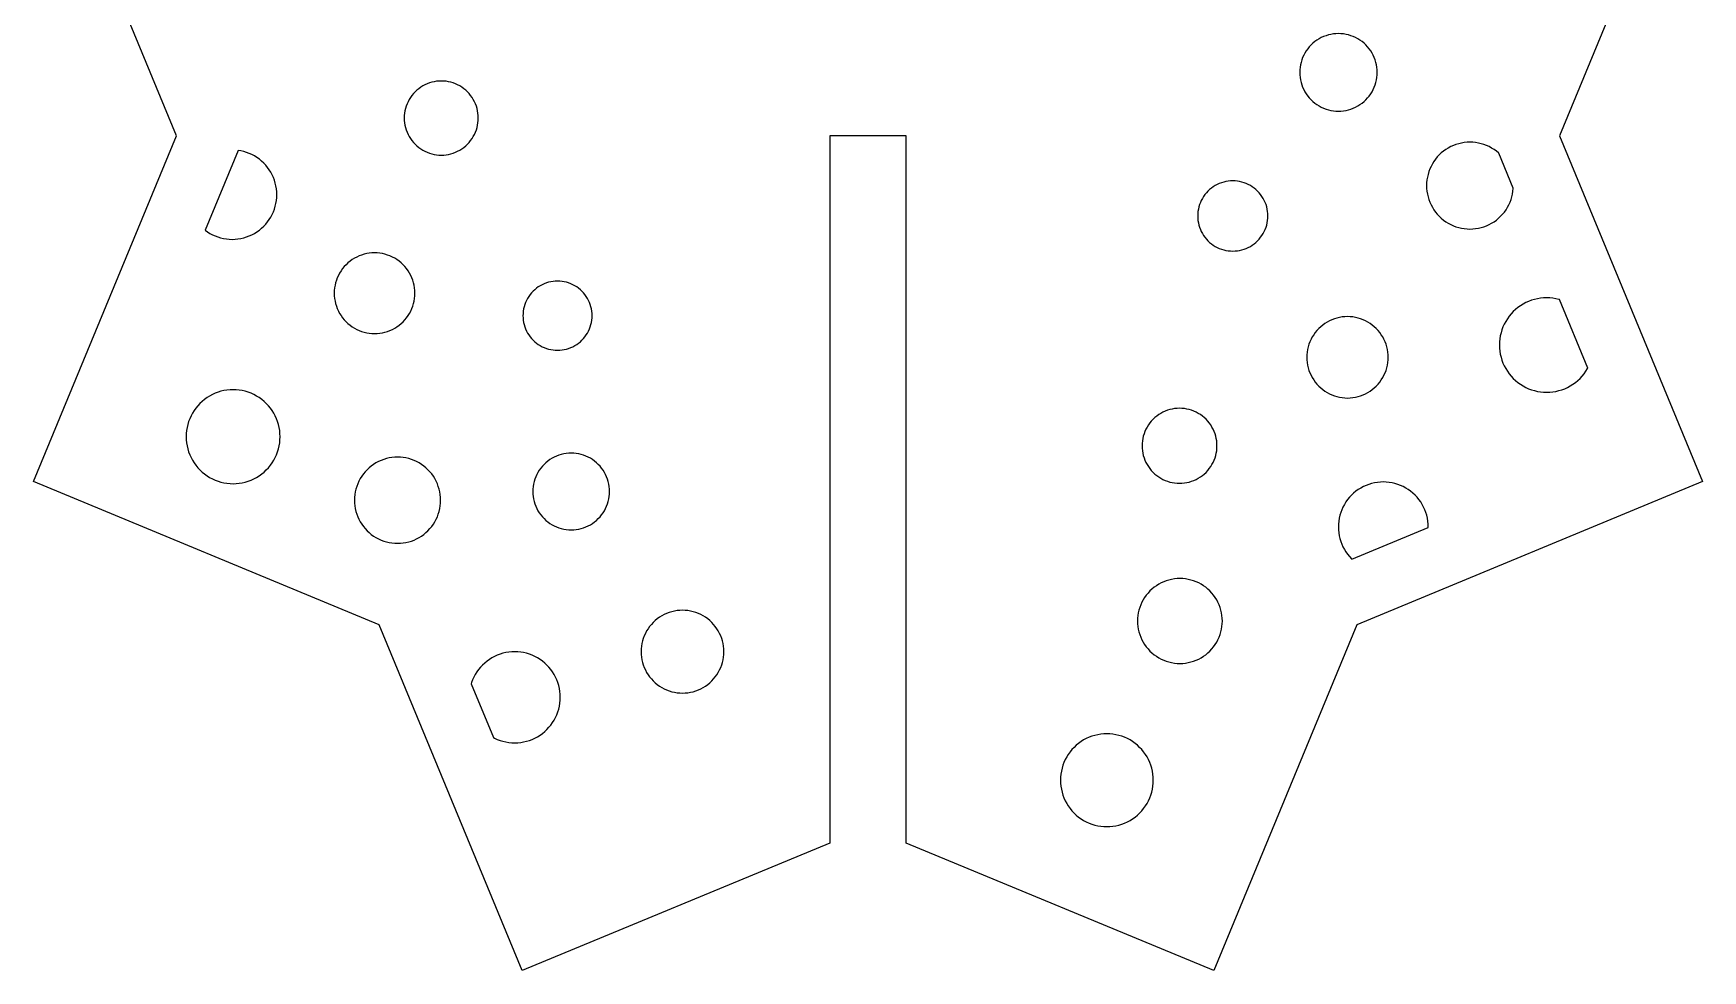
# Model space of a CAD drawing. Header units: millimetres. Extents: x -35 to 108, y -35 to 35.
# Drawn here: x 38.6 to 107.9, y -34.6 to 4.2 of the extents above; entities that cross this region are included whole.
import ezdxf

# ---------------------------------------------------------------- set-up
doc = ezdxf.new("R2010")
doc.units = ezdxf.units.MM
doc.layers.add('CUT', color=1, linetype='Continuous')

msp = doc.modelspace()

# ---------------------------------------------------------------- linework, layer by layer
at = {"layer": 'CUT'}
for points in [[(74.878, -29.359), (74.878, 0), (71.703, 0), (71.703, -29.359), (58.94, -34.645), (52.996, -20.295), (38.645, -14.351), (44.59, 0), (38.645, 14.351), (52.996, 20.295), (58.94, 34.645), (73.291, 28.701), (87.642, 34.645), (93.586, 20.295), (107.936, 14.351), (101.992, 0), (107.936, -14.351), (93.586, -20.295), (87.642, -34.645), (74.878, -29.359)], [(94.374, 2.211), (94.398, 2.314), (94.415, 2.418), (94.425, 2.522), (94.429, 2.628), (94.425, 2.733), (94.415, 2.838), (94.398, 2.941), (94.374, 3.044), (94.343, 3.145), (94.306, 3.243), (94.263, 3.339), (94.213, 3.432), (94.158, 3.521), (94.096, 3.607), (94.03, 3.688), (93.958, 3.765), (93.881, 3.837), (93.799, 3.904), (93.714, 3.965), (93.624, 4.021), (93.532, 4.07), (93.436, 4.114), (93.337, 4.151), (93.236, 4.181), (93.134, 4.205), (93.03, 4.223), (92.925, 4.233), (92.82, 4.236), (92.715, 4.233), (92.61, 4.223), (92.506, 4.205), (92.404, 4.181), (92.303, 4.151), (92.204, 4.114), (92.109, 4.07), (92.016, 4.021), (91.926, 3.965), (91.841, 3.904), (91.759, 3.837), (91.683, 3.765), (91.611, 3.688), (91.544, 3.607), (91.482, 3.521), (91.427, 3.432), (91.377, 3.339), (91.334, 3.243), (91.297, 3.145), (91.266, 3.044), (91.242, 2.941), (91.225, 2.838), (91.215, 2.733), (91.211, 2.628), (91.215, 2.522), (91.225, 2.418), (91.242, 2.314), (91.266, 2.211), (91.297, 2.111), (91.334, 2.012), (91.377, 1.916), (91.427, 1.823), (91.482, 1.734), (91.544, 1.648), (91.611, 1.567), (91.683, 1.49), (91.759, 1.418), (91.841, 1.351), (91.926, 1.29), (92.016, 1.234), (92.109, 1.185), (92.204, 1.141), (92.303, 1.104), (92.404, 1.074), (92.506, 1.05), (92.61, 1.033), (92.715, 1.022), (92.82, 1.019), (92.925, 1.022), (93.03, 1.033), (93.134, 1.05), (93.236, 1.074), (93.337, 1.104), (93.436, 1.141), (93.532, 1.185), (93.624, 1.234), (93.714, 1.29), (93.799, 1.351), (93.881, 1.418), (93.958, 1.49), (94.03, 1.567), (94.096, 1.648), (94.158, 1.734), (94.213, 1.823), (94.263, 1.916), (94.306, 2.012), (94.343, 2.111), (94.374, 2.211)], [(57.062, 0.335), (57.085, 0.433), (57.101, 0.532), (57.111, 0.632), (57.114, 0.733), (57.111, 0.833), (57.101, 0.933), (57.085, 1.033), (57.062, 1.13), (57.033, 1.227), (56.997, 1.321), (56.956, 1.413), (56.908, 1.501), (56.855, 1.587), (56.797, 1.669), (56.733, 1.746), (56.664, 1.82), (56.591, 1.889), (56.513, 1.952), (56.431, 2.011), (56.346, 2.064), (56.257, 2.112), (56.165, 2.153), (56.071, 2.189), (55.975, 2.218), (55.877, 2.241), (55.777, 2.257), (55.677, 2.267), (55.577, 2.27), (55.476, 2.267), (55.376, 2.257), (55.277, 2.241), (55.179, 2.218), (55.083, 2.189), (54.988, 2.153), (54.897, 2.112), (54.808, 2.064), (54.723, 2.011), (54.641, 1.952), (54.563, 1.889), (54.49, 1.82), (54.421, 1.746), (54.357, 1.669), (54.298, 1.587), (54.245, 1.501), (54.198, 1.413), (54.156, 1.321), (54.121, 1.227), (54.092, 1.13), (54.069, 1.033), (54.052, 0.933), (54.042, 0.833), (54.039, 0.733), (54.042, 0.632), (54.052, 0.532), (54.069, 0.433), (54.092, 0.335), (54.121, 0.238), (54.156, 0.144), (54.198, 0.052), (54.245, -0.036), (54.298, -0.122), (54.357, -0.203), (54.421, -0.281), (54.49, -0.355), (54.563, -0.423), (54.641, -0.487), (54.723, -0.546), (54.808, -0.599), (54.897, -0.646), (54.988, -0.688), (55.083, -0.723), (55.179, -0.753), (55.277, -0.775), (55.376, -0.792), (55.476, -0.802), (55.577, -0.805), (55.677, -0.802), (55.777, -0.792), (55.877, -0.775), (55.975, -0.753), (56.071, -0.723), (56.165, -0.688), (56.257, -0.646), (56.346, -0.599), (56.431, -0.546), (56.513, -0.487), (56.591, -0.423), (56.664, -0.355), (56.733, -0.281), (56.797, -0.203), (56.855, -0.122), (56.908, -0.036), (56.956, 0.052), (56.997, 0.144), (57.033, 0.238), (57.062, 0.335)], [(48.687, -2.926), (48.715, -2.808), (48.735, -2.688), (48.747, -2.567), (48.751, -2.446), (48.747, -2.325), (48.735, -2.204), (48.715, -2.085), (48.687, -1.966), (48.652, -1.85), (48.61, -1.737), (48.56, -1.626), (48.502, -1.519), (48.438, -1.416), (48.368, -1.318), (48.291, -1.224), (48.208, -1.136), (48.119, -1.053), (48.025, -0.976), (47.927, -0.905), (47.824, -0.841), (47.717, -0.784), (47.606, -0.734), (47.493, -0.691), (47.377, -0.656), (47.259, -0.628), (47.151, -0.61), (45.779, -3.924), (45.867, -3.987), (45.97, -4.051), (46.077, -4.109), (46.188, -4.159), (46.301, -4.201), (46.417, -4.237), (46.535, -4.264), (46.655, -4.284), (46.776, -4.296), (46.897, -4.3), (47.018, -4.296), (47.139, -4.284), (47.259, -4.264), (47.377, -4.237), (47.493, -4.201), (47.606, -4.159), (47.717, -4.109), (47.824, -4.051), (47.927, -3.987), (48.025, -3.917), (48.119, -3.84), (48.208, -3.757), (48.291, -3.668), (48.368, -3.575), (48.438, -3.476), (48.502, -3.373), (48.56, -3.266), (48.61, -3.156), (48.652, -3.042), (48.687, -2.926)], [(100.019, -2.537), (100.046, -2.422), (100.065, -2.305), (100.077, -2.188), (100.077, -2.171), (99.479, -0.727), (99.467, -0.715), (99.375, -0.641), (99.28, -0.572), (99.179, -0.51), (99.075, -0.454), (98.968, -0.405), (98.858, -0.364), (98.745, -0.33), (98.63, -0.303), (98.514, -0.284), (98.396, -0.272), (98.278, -0.268), (98.161, -0.272), (98.043, -0.284), (97.927, -0.303), (97.812, -0.33), (97.699, -0.364), (97.589, -0.405), (97.481, -0.454), (97.377, -0.51), (97.277, -0.572), (97.182, -0.641), (97.09, -0.715), (97.004, -0.796), (96.924, -0.882), (96.849, -0.973), (96.78, -1.069), (96.718, -1.169), (96.662, -1.273), (96.614, -1.381), (96.572, -1.491), (96.538, -1.604), (96.511, -1.719), (96.492, -1.835), (96.48, -1.952), (96.477, -2.07), (96.48, -2.188), (96.492, -2.305), (96.511, -2.422), (96.538, -2.537), (96.572, -2.649), (96.614, -2.76), (96.662, -2.867), (96.718, -2.971), (96.78, -3.071), (96.849, -3.167), (96.924, -3.258), (97.004, -3.344), (97.09, -3.425), (97.182, -3.5), (97.277, -3.568), (97.377, -3.631), (97.481, -3.686), (97.589, -3.735), (97.699, -3.776), (97.812, -3.811), (97.927, -3.837), (98.043, -3.857), (98.161, -3.868), (98.278, -3.872), (98.396, -3.868), (98.514, -3.857), (98.63, -3.837), (98.745, -3.811), (98.858, -3.776), (98.968, -3.735), (99.075, -3.686), (99.179, -3.631), (99.28, -3.568), (99.375, -3.5), (99.467, -3.425), (99.553, -3.344), (99.633, -3.258), (99.708, -3.167), (99.777, -3.071), (99.839, -2.971), (99.895, -2.867), (99.943, -2.76), (99.985, -2.649), (100.019, -2.537)], [(89.841, -3.706), (89.863, -3.613), (89.878, -3.519), (89.888, -3.424), (89.891, -3.329), (89.888, -3.234), (89.878, -3.139), (89.863, -3.045), (89.841, -2.952), (89.813, -2.861), (89.78, -2.771), (89.74, -2.684), (89.695, -2.6), (89.645, -2.519), (89.589, -2.442), (89.529, -2.368), (89.464, -2.298), (89.394, -2.233), (89.32, -2.173), (89.243, -2.117), (89.162, -2.067), (89.078, -2.022), (88.991, -1.982), (88.902, -1.949), (88.81, -1.921), (88.718, -1.9), (88.623, -1.884), (88.529, -1.875), (88.433, -1.872), (88.338, -1.875), (88.243, -1.884), (88.149, -1.9), (88.056, -1.921), (87.965, -1.949), (87.875, -1.982), (87.789, -2.022), (87.704, -2.067), (87.624, -2.117), (87.546, -2.173), (87.472, -2.233), (87.403, -2.298), (87.337, -2.368), (87.277, -2.442), (87.221, -2.519), (87.171, -2.6), (87.126, -2.684), (87.087, -2.771), (87.053, -2.861), (87.025, -2.952), (87.004, -3.045), (86.988, -3.139), (86.979, -3.234), (86.976, -3.329), (86.979, -3.424), (86.988, -3.519), (87.004, -3.613), (87.025, -3.706), (87.053, -3.797), (87.087, -3.887), (87.126, -3.974), (87.171, -4.058), (87.221, -4.139), (87.277, -4.216), (87.337, -4.29), (87.403, -4.36), (87.472, -4.425), (87.546, -4.485), (87.624, -4.541), (87.704, -4.591), (87.789, -4.636), (87.875, -4.675), (87.965, -4.709), (88.056, -4.737), (88.149, -4.758), (88.243, -4.774), (88.338, -4.783), (88.433, -4.786), (88.529, -4.783), (88.623, -4.774), (88.718, -4.758), (88.81, -4.737), (88.902, -4.709), (88.991, -4.675), (89.078, -4.636), (89.162, -4.591), (89.243, -4.541), (89.32, -4.485), (89.394, -4.425), (89.464, -4.36), (89.529, -4.29), (89.589, -4.216), (89.645, -4.139), (89.695, -4.058), (89.74, -3.974), (89.78, -3.887), (89.813, -3.797), (89.841, -3.706)], [(54.424, -6.968), (54.449, -6.861), (54.467, -6.753), (54.478, -6.644), (54.481, -6.535), (54.478, -6.425), (54.467, -6.316), (54.449, -6.208), (54.424, -6.102), (54.393, -5.997), (54.354, -5.894), (54.309, -5.795), (54.257, -5.698), (54.199, -5.605), (54.136, -5.516), (54.066, -5.431), (53.991, -5.351), (53.911, -5.277), (53.827, -5.207), (53.738, -5.143), (53.645, -5.085), (53.548, -5.034), (53.448, -4.989), (53.346, -4.95), (53.241, -4.918), (53.135, -4.893), (53.026, -4.876), (52.918, -4.865), (52.808, -4.861), (52.699, -4.865), (52.59, -4.876), (52.482, -4.893), (52.375, -4.918), (52.27, -4.95), (52.168, -4.989), (52.068, -5.034), (51.971, -5.085), (51.878, -5.143), (51.789, -5.207), (51.705, -5.277), (51.625, -5.351), (51.55, -5.431), (51.481, -5.516), (51.417, -5.605), (51.359, -5.698), (51.307, -5.795), (51.262, -5.894), (51.224, -5.997), (51.192, -6.102), (51.167, -6.208), (51.149, -6.316), (51.138, -6.425), (51.135, -6.535), (51.138, -6.644), (51.149, -6.753), (51.167, -6.861), (51.192, -6.968), (51.224, -7.072), (51.262, -7.175), (51.307, -7.275), (51.359, -7.371), (51.417, -7.464), (51.481, -7.553), (51.55, -7.638), (51.625, -7.718), (51.705, -7.793), (51.789, -7.862), (51.878, -7.926), (51.971, -7.984), (52.068, -8.035), (52.168, -8.081), (52.27, -8.119), (52.375, -8.151), (52.482, -8.176), (52.59, -8.194), (52.699, -8.204), (52.808, -8.208), (52.918, -8.204), (53.026, -8.194), (53.135, -8.176), (53.241, -8.151), (53.346, -8.119), (53.448, -8.081), (53.548, -8.035), (53.645, -7.984), (53.738, -7.926), (53.827, -7.862), (53.911, -7.793), (53.991, -7.718), (54.066, -7.638), (54.136, -7.553), (54.199, -7.464), (54.257, -7.371), (54.309, -7.275), (54.354, -7.175), (54.393, -7.072), (54.424, -6.968)], [(61.79, -7.84), (61.811, -7.749), (61.826, -7.656), (61.836, -7.563), (61.839, -7.469), (61.836, -7.375), (61.826, -7.281), (61.811, -7.189), (61.79, -7.097), (61.762, -7.007), (61.729, -6.919), (61.691, -6.834), (61.646, -6.751), (61.597, -6.671), (61.542, -6.595), (61.482, -6.522), (61.418, -6.454), (61.35, -6.389), (61.277, -6.33), (61.201, -6.275), (61.121, -6.226), (61.038, -6.181), (60.952, -6.143), (60.865, -6.109), (60.775, -6.082), (60.683, -6.061), (60.59, -6.046), (60.497, -6.036), (60.403, -6.033), (60.309, -6.036), (60.216, -6.046), (60.123, -6.061), (60.032, -6.082), (59.942, -6.109), (59.854, -6.143), (59.768, -6.181), (59.685, -6.226), (59.606, -6.275), (59.529, -6.33), (59.457, -6.389), (59.388, -6.454), (59.324, -6.522), (59.264, -6.595), (59.209, -6.671), (59.16, -6.751), (59.116, -6.834), (59.077, -6.919), (59.044, -7.007), (59.016, -7.097), (58.995, -7.189), (58.98, -7.281), (58.971, -7.375), (58.968, -7.469), (58.971, -7.563), (58.98, -7.656), (58.995, -7.749), (59.016, -7.84), (59.044, -7.93), (59.077, -8.018), (59.116, -8.104), (59.16, -8.187), (59.209, -8.266), (59.264, -8.343), (59.324, -8.415), (59.388, -8.484), (59.457, -8.548), (59.529, -8.608), (59.606, -8.662), (59.685, -8.712), (59.768, -8.756), (59.854, -8.795), (59.942, -8.828), (60.032, -8.855), (60.123, -8.877), (60.216, -8.892), (60.309, -8.901), (60.403, -8.904), (60.497, -8.901), (60.59, -8.892), (60.683, -8.877), (60.775, -8.855), (60.865, -8.828), (60.952, -8.795), (61.038, -8.756), (61.121, -8.712), (61.201, -8.662), (61.277, -8.608), (61.35, -8.548), (61.418, -8.484), (61.482, -8.415), (61.542, -8.343), (61.597, -8.266), (61.646, -8.187), (61.691, -8.104), (61.729, -8.018), (61.762, -7.93), (61.79, -7.84)], [(102.936, -9.978), (103.017, -9.879), (103.092, -9.775), (103.16, -9.666), (103.172, -9.642), (101.994, -6.799), (101.969, -6.792), (101.844, -6.762), (101.718, -6.742), (101.59, -6.729), (101.462, -6.725), (101.334, -6.729), (101.206, -6.742), (101.079, -6.762), (100.954, -6.792), (100.832, -6.829), (100.712, -6.874), (100.595, -6.927), (100.481, -6.987), (100.373, -7.055), (100.268, -7.13), (100.169, -7.211), (100.075, -7.299), (99.988, -7.393), (99.906, -7.492), (99.832, -7.596), (99.764, -7.705), (99.703, -7.818), (99.65, -7.935), (99.605, -8.055), (99.568, -8.178), (99.539, -8.303), (99.518, -8.429), (99.505, -8.557), (99.501, -8.685), (99.505, -8.814), (99.518, -8.941), (99.539, -9.068), (99.568, -9.193), (99.605, -9.316), (99.65, -9.436), (99.703, -9.552), (99.764, -9.666), (99.832, -9.775), (99.906, -9.879), (99.988, -9.978), (100.075, -10.072), (100.169, -10.159), (100.268, -10.241), (100.373, -10.316), (100.481, -10.383), (100.595, -10.444), (100.712, -10.497), (100.832, -10.542), (100.954, -10.579), (101.079, -10.608), (101.206, -10.629), (101.334, -10.642), (101.462, -10.646), (101.59, -10.642), (101.718, -10.629), (101.844, -10.608), (101.969, -10.579), (102.092, -10.542), (102.212, -10.497), (102.329, -10.444), (102.442, -10.383), (102.551, -10.316), (102.655, -10.241), (102.754, -10.159), (102.848, -10.072), (102.936, -9.978)], [(94.826, -9.633), (94.851, -9.526), (94.869, -9.417), (94.88, -9.307), (94.884, -9.196), (94.88, -9.086), (94.869, -8.976), (94.851, -8.867), (94.826, -8.759), (94.794, -8.653), (94.755, -8.55), (94.709, -8.449), (94.657, -8.352), (94.599, -8.258), (94.535, -8.168), (94.465, -8.083), (94.389, -8.002), (94.308, -7.927), (94.223, -7.856), (94.133, -7.792), (94.039, -7.734), (93.942, -7.682), (93.841, -7.636), (93.738, -7.597), (93.632, -7.565), (93.524, -7.54), (93.415, -7.522), (93.305, -7.511), (93.195, -7.508), (93.085, -7.511), (92.975, -7.522), (92.866, -7.54), (92.758, -7.565), (92.652, -7.597), (92.549, -7.636), (92.448, -7.682), (92.351, -7.734), (92.257, -7.792), (92.167, -7.856), (92.082, -7.927), (92.001, -8.002), (91.925, -8.083), (91.855, -8.168), (91.791, -8.258), (91.733, -8.352), (91.681, -8.449), (91.635, -8.55), (91.596, -8.653), (91.564, -8.759), (91.539, -8.867), (91.521, -8.976), (91.51, -9.086), (91.506, -9.196), (91.51, -9.307), (91.521, -9.417), (91.539, -9.526), (91.564, -9.633), (91.596, -9.739), (91.635, -9.842), (91.681, -9.943), (91.733, -10.04), (91.791, -10.134), (91.855, -10.224), (91.925, -10.31), (92.001, -10.39), (92.082, -10.466), (92.167, -10.536), (92.257, -10.6), (92.351, -10.659), (92.448, -10.711), (92.549, -10.756), (92.652, -10.795), (92.758, -10.827), (92.866, -10.852), (92.975, -10.87), (93.085, -10.881), (93.195, -10.885), (93.305, -10.881), (93.415, -10.87), (93.524, -10.852), (93.632, -10.827), (93.738, -10.795), (93.841, -10.756), (93.942, -10.711), (94.039, -10.659), (94.133, -10.6), (94.223, -10.536), (94.308, -10.466), (94.389, -10.39), (94.465, -10.31), (94.535, -10.224), (94.599, -10.134), (94.657, -10.04), (94.709, -9.943), (94.755, -9.842), (94.794, -9.739), (94.826, -9.633)], [(48.82, -12.994), (48.848, -12.87), (48.869, -12.744), (48.882, -12.617), (48.886, -12.49), (48.882, -12.362), (48.869, -12.235), (48.848, -12.109), (48.82, -11.985), (48.782, -11.863), (48.738, -11.744), (48.685, -11.628), (48.625, -11.515), (48.557, -11.407), (48.483, -11.303), (48.402, -11.205), (48.315, -11.111), (48.222, -11.024), (48.123, -10.943), (48.02, -10.869), (47.911, -10.802), (47.799, -10.742), (47.683, -10.689), (47.563, -10.644), (47.441, -10.607), (47.317, -10.578), (47.191, -10.557), (47.064, -10.545), (46.937, -10.541), (46.809, -10.545), (46.682, -10.557), (46.556, -10.578), (46.432, -10.607), (46.31, -10.644), (46.191, -10.689), (46.075, -10.742), (45.962, -10.802), (45.854, -10.869), (45.75, -10.943), (45.652, -11.024), (45.558, -11.111), (45.471, -11.205), (45.39, -11.303), (45.316, -11.407), (45.249, -11.515), (45.189, -11.628), (45.136, -11.744), (45.091, -11.863), (45.054, -11.985), (45.025, -12.109), (45.004, -12.235), (44.992, -12.362), (44.988, -12.49), (44.992, -12.617), (45.004, -12.744), (45.025, -12.87), (45.054, -12.994), (45.091, -13.116), (45.136, -13.236), (45.189, -13.352), (45.249, -13.464), (45.316, -13.573), (45.39, -13.676), (45.471, -13.775), (45.558, -13.868), (45.652, -13.955), (45.75, -14.036), (45.854, -14.11), (45.962, -14.178), (46.075, -14.238), (46.191, -14.291), (46.31, -14.336), (46.432, -14.373), (46.556, -14.402), (46.682, -14.422), (46.809, -14.435), (46.937, -14.439), (47.064, -14.435), (47.191, -14.422), (47.317, -14.402), (47.441, -14.373), (47.563, -14.336), (47.683, -14.291), (47.799, -14.238), (47.911, -14.178), (48.02, -14.11), (48.123, -14.036), (48.222, -13.955), (48.315, -13.868), (48.402, -13.775), (48.483, -13.676), (48.557, -13.573), (48.625, -13.464), (48.685, -13.352), (48.738, -13.236), (48.782, -13.116), (48.82, -12.994)], [(87.725, -13.271), (87.749, -13.172), (87.765, -13.072), (87.775, -12.97), (87.778, -12.868), (87.775, -12.767), (87.765, -12.665), (87.749, -12.565), (87.725, -12.466), (87.696, -12.368), (87.66, -12.273), (87.618, -12.18), (87.57, -12.09), (87.516, -12.004), (87.457, -11.921), (87.392, -11.843), (87.323, -11.768), (87.248, -11.699), (87.17, -11.634), (87.087, -11.575), (87, -11.521), (86.911, -11.473), (86.818, -11.431), (86.723, -11.395), (86.625, -11.365), (86.526, -11.342), (86.425, -11.326), (86.324, -11.316), (86.222, -11.312), (86.121, -11.316), (86.019, -11.326), (85.919, -11.342), (85.82, -11.365), (85.722, -11.395), (85.627, -11.431), (85.534, -11.473), (85.444, -11.521), (85.358, -11.575), (85.275, -11.634), (85.196, -11.699), (85.122, -11.768), (85.052, -11.843), (84.988, -11.921), (84.929, -12.004), (84.875, -12.09), (84.827, -12.18), (84.785, -12.273), (84.749, -12.368), (84.719, -12.466), (84.696, -12.565), (84.68, -12.665), (84.67, -12.767), (84.666, -12.868), (84.67, -12.97), (84.68, -13.072), (84.696, -13.172), (84.719, -13.271), (84.749, -13.369), (84.785, -13.464), (84.827, -13.557), (84.875, -13.647), (84.929, -13.733), (84.988, -13.816), (85.052, -13.894), (85.122, -13.969), (85.196, -14.038), (85.275, -14.103), (85.358, -14.162), (85.444, -14.216), (85.534, -14.264), (85.627, -14.306), (85.722, -14.342), (85.82, -14.372), (85.919, -14.395), (86.019, -14.411), (86.121, -14.421), (86.222, -14.425), (86.324, -14.421), (86.425, -14.411), (86.526, -14.395), (86.625, -14.372), (86.723, -14.342), (86.818, -14.306), (86.911, -14.264), (87, -14.216), (87.087, -14.162), (87.17, -14.103), (87.248, -14.038), (87.323, -13.969), (87.392, -13.894), (87.457, -13.816), (87.516, -13.733), (87.57, -13.647), (87.618, -13.557), (87.66, -13.464), (87.696, -13.369), (87.725, -13.271)], [(55.489, -15.588), (55.515, -15.474), (55.535, -15.358), (55.546, -15.242), (55.55, -15.125), (55.546, -15.008), (55.535, -14.891), (55.515, -14.776), (55.489, -14.662), (55.455, -14.55), (55.414, -14.44), (55.365, -14.334), (55.31, -14.231), (55.248, -14.131), (55.18, -14.036), (55.106, -13.946), (55.026, -13.86), (54.941, -13.78), (54.85, -13.706), (54.755, -13.638), (54.656, -13.576), (54.552, -13.521), (54.446, -13.472), (54.336, -13.431), (54.224, -13.397), (54.11, -13.371), (53.995, -13.352), (53.878, -13.34), (53.761, -13.336), (53.644, -13.34), (53.528, -13.352), (53.412, -13.371), (53.298, -13.397), (53.186, -13.431), (53.077, -13.472), (52.97, -13.521), (52.867, -13.576), (52.768, -13.638), (52.672, -13.706), (52.582, -13.78), (52.497, -13.86), (52.417, -13.946), (52.342, -14.036), (52.274, -14.131), (52.212, -14.231), (52.157, -14.334), (52.109, -14.44), (52.068, -14.55), (52.034, -14.662), (52.007, -14.776), (51.988, -14.891), (51.977, -15.008), (51.973, -15.125), (51.977, -15.242), (51.988, -15.358), (52.007, -15.474), (52.034, -15.588), (52.068, -15.7), (52.109, -15.809), (52.157, -15.916), (52.212, -16.019), (52.274, -16.119), (52.342, -16.214), (52.417, -16.304), (52.497, -16.39), (52.582, -16.47), (52.672, -16.544), (52.768, -16.612), (52.867, -16.674), (52.97, -16.729), (53.077, -16.777), (53.186, -16.819), (53.298, -16.852), (53.412, -16.879), (53.528, -16.898), (53.644, -16.91), (53.761, -16.913), (53.878, -16.91), (53.995, -16.898), (54.11, -16.879), (54.224, -16.852), (54.336, -16.819), (54.446, -16.777), (54.552, -16.729), (54.656, -16.674), (54.755, -16.612), (54.85, -16.544), (54.941, -16.47), (55.026, -16.39), (55.106, -16.304), (55.18, -16.214), (55.248, -16.119), (55.31, -16.019), (55.365, -15.916), (55.414, -15.809), (55.455, -15.7), (55.489, -15.588)], [(62.507, -15.177), (62.531, -15.075), (62.548, -14.972), (62.558, -14.869), (62.562, -14.765), (62.558, -14.661), (62.548, -14.557), (62.531, -14.454), (62.507, -14.353), (62.477, -14.253), (62.44, -14.156), (62.397, -14.061), (62.348, -13.969), (62.293, -13.88), (62.233, -13.796), (62.167, -13.715), (62.095, -13.639), (62.019, -13.568), (61.939, -13.502), (61.854, -13.441), (61.766, -13.386), (61.674, -13.337), (61.579, -13.294), (61.482, -13.257), (61.382, -13.227), (61.281, -13.204), (61.178, -13.187), (61.074, -13.176), (60.97, -13.173), (60.866, -13.176), (60.762, -13.187), (60.66, -13.204), (60.558, -13.227), (60.458, -13.257), (60.361, -13.294), (60.266, -13.337), (60.174, -13.386), (60.086, -13.441), (60.001, -13.502), (59.921, -13.568), (59.845, -13.639), (59.773, -13.715), (59.707, -13.796), (59.647, -13.88), (59.592, -13.969), (59.543, -14.061), (59.5, -14.156), (59.463, -14.253), (59.433, -14.353), (59.409, -14.454), (59.392, -14.557), (59.382, -14.661), (59.378, -14.765), (59.382, -14.869), (59.392, -14.972), (59.409, -15.075), (59.433, -15.177), (59.463, -15.276), (59.5, -15.374), (59.543, -15.469), (59.592, -15.56), (59.647, -15.649), (59.707, -15.734), (59.773, -15.814), (59.845, -15.89), (59.921, -15.961), (60.001, -16.027), (60.086, -16.088), (60.174, -16.143), (60.266, -16.192), (60.361, -16.235), (60.458, -16.272), (60.558, -16.302), (60.66, -16.326), (60.762, -16.343), (60.866, -16.353), (60.97, -16.356), (61.074, -16.353), (61.178, -16.343), (61.281, -16.326), (61.382, -16.302), (61.482, -16.272), (61.579, -16.235), (61.674, -16.192), (61.766, -16.143), (61.854, -16.088), (61.939, -16.027), (62.019, -15.961), (62.095, -15.89), (62.167, -15.814), (62.233, -15.734), (62.293, -15.649), (62.348, -15.56), (62.397, -15.469), (62.44, -15.374), (62.477, -15.276), (62.507, -15.177)], [(93.278, -17.465), (93.362, -17.554), (93.376, -17.567), (96.547, -16.254), (96.547, -16.235), (96.543, -16.113), (96.531, -15.991), (96.512, -15.871), (96.484, -15.752), (96.448, -15.635), (96.405, -15.52), (96.355, -15.409), (96.297, -15.302), (96.233, -15.198), (96.162, -15.099), (96.084, -15.004), (96.001, -14.915), (95.912, -14.832), (95.817, -14.754), (95.718, -14.683), (95.614, -14.619), (95.507, -14.561), (95.395, -14.511), (95.281, -14.468), (95.164, -14.432), (95.045, -14.404), (94.925, -14.384), (94.803, -14.373), (94.681, -14.369), (94.559, -14.373), (94.438, -14.384), (94.317, -14.404), (94.198, -14.432), (94.082, -14.468), (93.967, -14.511), (93.856, -14.561), (93.748, -14.619), (93.645, -14.683), (93.545, -14.754), (93.451, -14.832), (93.362, -14.915), (93.278, -15.004), (93.201, -15.099), (93.13, -15.198), (93.065, -15.302), (93.008, -15.409), (92.957, -15.52), (92.914, -15.635), (92.879, -15.752), (92.851, -15.871), (92.831, -15.991), (92.819, -16.113), (92.815, -16.235), (92.819, -16.357), (92.831, -16.478), (92.851, -16.599), (92.879, -16.718), (92.914, -16.834), (92.957, -16.949), (93.008, -17.06), (93.065, -17.168), (93.13, -17.271), (93.201, -17.371), (93.278, -17.465)], [(87.941, -20.594), (87.967, -20.481), (87.985, -20.368), (87.997, -20.253), (88.001, -20.138), (87.997, -20.023), (87.985, -19.908), (87.967, -19.794), (87.941, -19.682), (87.907, -19.572), (87.867, -19.464), (87.819, -19.359), (87.765, -19.257), (87.704, -19.159), (87.637, -19.066), (87.564, -18.977), (87.485, -18.892), (87.401, -18.814), (87.312, -18.74), (87.218, -18.673), (87.12, -18.613), (87.018, -18.558), (86.913, -18.511), (86.805, -18.47), (86.695, -18.437), (86.583, -18.41), (86.469, -18.392), (86.355, -18.38), (86.239, -18.377), (86.124, -18.38), (86.009, -18.392), (85.896, -18.41), (85.784, -18.437), (85.673, -18.47), (85.565, -18.511), (85.46, -18.558), (85.359, -18.613), (85.261, -18.673), (85.167, -18.74), (85.078, -18.814), (84.994, -18.892), (84.915, -18.977), (84.842, -19.066), (84.775, -19.159), (84.714, -19.257), (84.66, -19.359), (84.612, -19.464), (84.572, -19.572), (84.538, -19.682), (84.512, -19.794), (84.493, -19.908), (84.482, -20.023), (84.478, -20.138), (84.482, -20.253), (84.493, -20.368), (84.512, -20.481), (84.538, -20.594), (84.572, -20.704), (84.612, -20.812), (84.66, -20.917), (84.714, -21.018), (84.775, -21.116), (84.842, -21.21), (84.915, -21.299), (84.994, -21.383), (85.078, -21.462), (85.167, -21.535), (85.261, -21.602), (85.359, -21.663), (85.46, -21.717), (85.565, -21.765), (85.673, -21.805), (85.784, -21.839), (85.896, -21.865), (86.009, -21.884), (86.124, -21.895), (86.239, -21.899), (86.355, -21.895), (86.469, -21.884), (86.583, -21.865), (86.695, -21.839), (86.805, -21.805), (86.913, -21.765), (87.018, -21.717), (87.12, -21.663), (87.218, -21.602), (87.312, -21.535), (87.401, -21.462), (87.485, -21.383), (87.564, -21.299), (87.637, -21.21), (87.704, -21.116), (87.765, -21.018), (87.819, -20.917), (87.867, -20.812), (87.907, -20.704), (87.941, -20.594)], [(67.25, -21.855), (67.275, -21.746), (67.294, -21.635), (67.305, -21.523), (67.308, -21.411), (67.305, -21.298), (67.294, -21.186), (67.275, -21.075), (67.25, -20.966), (67.217, -20.858), (67.178, -20.753), (67.131, -20.651), (67.078, -20.551), (67.019, -20.456), (66.953, -20.365), (66.882, -20.278), (66.805, -20.196), (66.723, -20.119), (66.636, -20.047), (66.545, -19.982), (66.449, -19.922), (66.35, -19.869), (66.248, -19.823), (66.142, -19.783), (66.035, -19.751), (65.925, -19.725), (65.814, -19.707), (65.702, -19.696), (65.59, -19.692), (65.478, -19.696), (65.366, -19.707), (65.255, -19.725), (65.145, -19.751), (65.038, -19.783), (64.932, -19.823), (64.83, -19.869), (64.731, -19.922), (64.635, -19.982), (64.544, -20.047), (64.457, -20.119), (64.375, -20.196), (64.298, -20.278), (64.227, -20.365), (64.161, -20.456), (64.102, -20.551), (64.049, -20.651), (64.002, -20.753), (63.963, -20.858), (63.93, -20.966), (63.905, -21.075), (63.886, -21.186), (63.875, -21.298), (63.872, -21.411), (63.875, -21.523), (63.886, -21.635), (63.905, -21.746), (63.93, -21.855), (63.963, -21.963), (64.002, -22.068), (64.049, -22.171), (64.102, -22.27), (64.161, -22.365), (64.227, -22.457), (64.298, -22.544), (64.375, -22.626), (64.457, -22.703), (64.544, -22.774), (64.635, -22.839), (64.731, -22.899), (64.83, -22.952), (64.932, -22.998), (65.038, -23.038), (65.145, -23.071), (65.255, -23.096), (65.366, -23.114), (65.478, -23.125), (65.59, -23.129), (65.702, -23.125), (65.814, -23.114), (65.925, -23.096), (66.035, -23.071), (66.142, -23.038), (66.248, -22.998), (66.35, -22.952), (66.449, -22.899), (66.545, -22.839), (66.636, -22.774), (66.723, -22.703), (66.805, -22.626), (66.882, -22.544), (66.953, -22.457), (67.019, -22.365), (67.078, -22.27), (67.131, -22.171), (67.178, -22.068), (67.217, -21.963), (67.25, -21.855)], [(60.481, -23.672), (60.501, -23.55), (60.513, -23.427), (60.517, -23.303), (60.513, -23.18), (60.501, -23.057), (60.481, -22.934), (60.453, -22.814), (60.417, -22.696), (60.373, -22.58), (60.322, -22.467), (60.264, -22.358), (60.198, -22.253), (60.126, -22.152), (60.048, -22.057), (59.963, -21.967), (59.873, -21.882), (59.777, -21.803), (59.677, -21.731), (59.572, -21.666), (59.463, -21.608), (59.35, -21.557), (59.234, -21.513), (59.116, -21.477), (58.995, -21.449), (58.873, -21.429), (58.75, -21.417), (58.627, -21.413), (58.503, -21.417), (58.38, -21.429), (58.258, -21.449), (58.137, -21.477), (58.019, -21.513), (57.903, -21.557), (57.79, -21.608), (57.681, -21.666), (57.576, -21.731), (57.476, -21.803), (57.38, -21.882), (57.29, -21.967), (57.205, -22.057), (57.127, -22.152), (57.055, -22.253), (56.989, -22.358), (56.931, -22.467), (56.88, -22.58), (56.836, -22.696), (56.823, -22.74), (57.75, -24.977), (57.79, -24.999), (57.903, -25.05), (58.019, -25.093), (58.137, -25.129), (58.258, -25.157), (58.38, -25.178), (58.503, -25.19), (58.627, -25.194), (58.75, -25.19), (58.873, -25.178), (58.995, -25.157), (59.116, -25.129), (59.234, -25.093), (59.35, -25.05), (59.463, -24.999), (59.572, -24.941), (59.677, -24.875), (59.777, -24.803), (59.873, -24.725), (59.963, -24.64), (60.048, -24.55), (60.126, -24.454), (60.198, -24.354), (60.264, -24.249), (60.322, -24.139), (60.373, -24.027), (60.417, -23.911), (60.453, -23.793), (60.481, -23.672)], [(85.067, -27.243), (85.095, -27.12), (85.116, -26.996), (85.128, -26.87), (85.132, -26.744), (85.128, -26.618), (85.116, -26.493), (85.095, -26.368), (85.067, -26.246), (85.03, -26.125), (84.986, -26.007), (84.934, -25.892), (84.874, -25.781), (84.808, -25.674), (84.734, -25.572), (84.654, -25.474), (84.568, -25.382), (84.476, -25.296), (84.379, -25.216), (84.276, -25.143), (84.169, -25.076), (84.058, -25.017), (83.943, -24.965), (83.825, -24.92), (83.705, -24.884), (83.582, -24.855), (83.457, -24.835), (83.332, -24.822), (83.206, -24.818), (83.08, -24.822), (82.955, -24.835), (82.83, -24.855), (82.708, -24.884), (82.587, -24.92), (82.469, -24.965), (82.354, -25.017), (82.243, -25.076), (82.136, -25.143), (82.033, -25.216), (81.936, -25.296), (81.844, -25.382), (81.758, -25.474), (81.678, -25.572), (81.605, -25.674), (81.538, -25.781), (81.479, -25.892), (81.427, -26.007), (81.382, -26.125), (81.346, -26.246), (81.317, -26.368), (81.296, -26.493), (81.284, -26.618), (81.28, -26.744), (81.284, -26.87), (81.296, -26.996), (81.317, -27.12), (81.346, -27.243), (81.382, -27.363), (81.427, -27.481), (81.479, -27.596), (81.538, -27.707), (81.605, -27.814), (81.678, -27.917), (81.758, -28.014), (81.844, -28.106), (81.936, -28.192), (82.033, -28.272), (82.136, -28.346), (82.243, -28.412), (82.354, -28.472), (82.469, -28.524), (82.587, -28.568), (82.708, -28.605), (82.83, -28.633), (82.955, -28.654), (83.08, -28.666), (83.206, -28.67), (83.332, -28.666), (83.457, -28.654), (83.582, -28.633), (83.705, -28.605), (83.825, -28.568), (83.943, -28.524), (84.058, -28.472), (84.169, -28.412), (84.276, -28.346), (84.379, -28.272), (84.476, -28.192), (84.568, -28.106), (84.654, -28.014), (84.734, -27.917), (84.808, -27.814), (84.874, -27.707), (84.934, -27.596), (84.986, -27.481), (85.03, -27.363), (85.067, -27.243)]]:
    msp.add_lwpolyline(points, close=True, dxfattribs=at)

doc.saveas('drawing.dxf')
